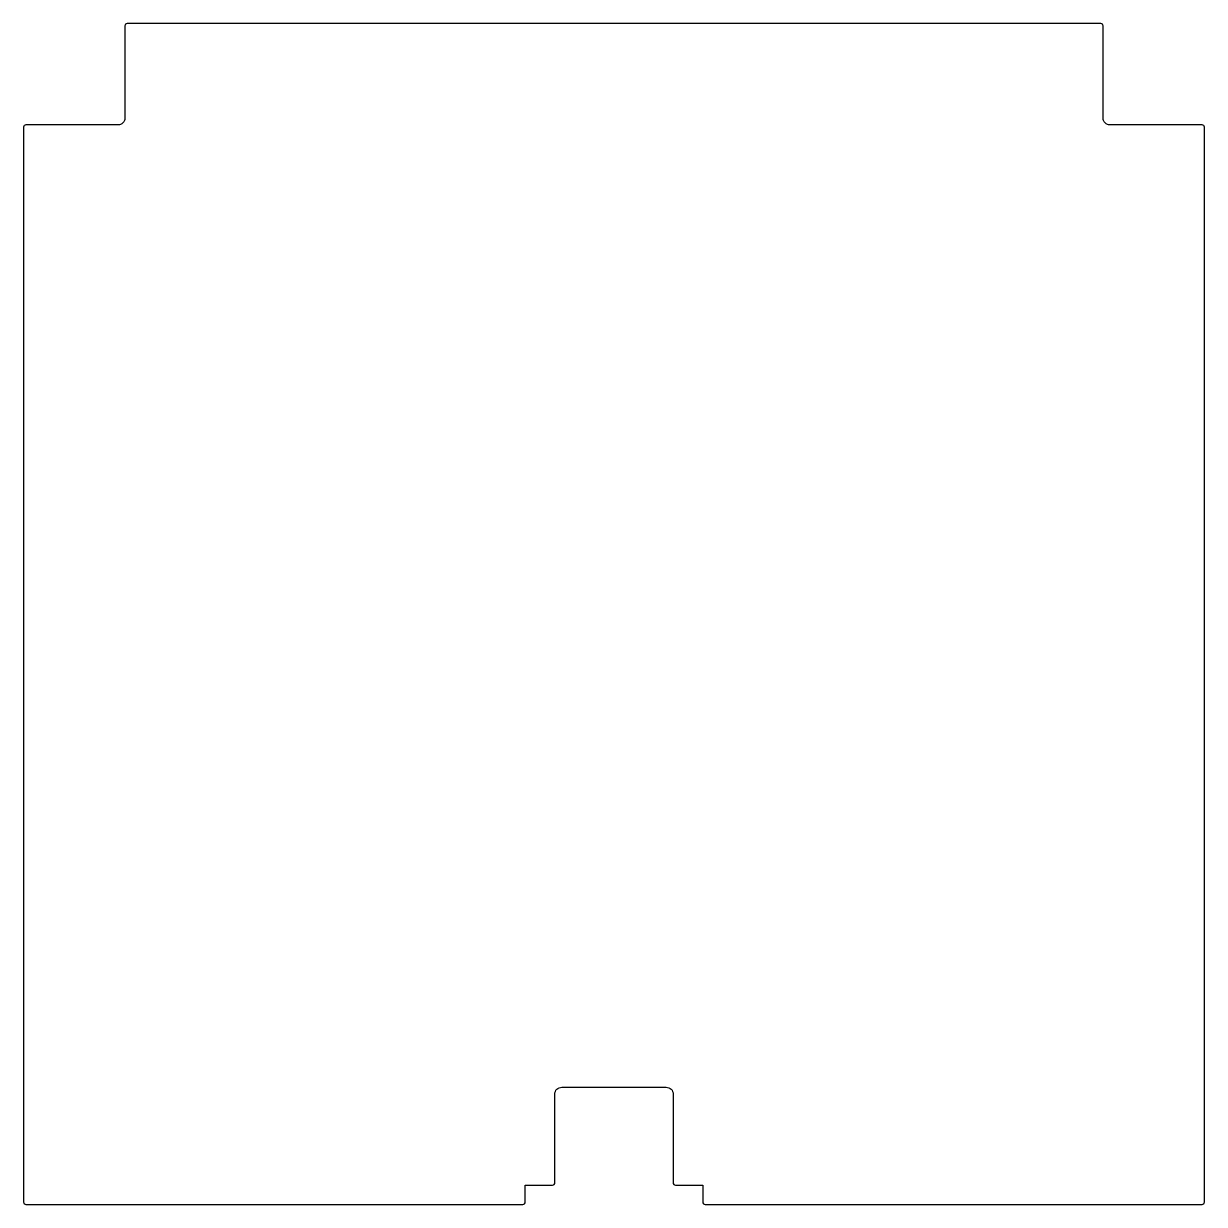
# Model space of a CAD drawing. Header units: millimetres. Extents: x -284 to 235, y -235 to 284.
import ezdxf

# ---------------------------------------------------------------- set-up
doc = ezdxf.new("R2010")
doc.units = ezdxf.units.MM
doc.layers.get('0').update_dxf_attribs({"linetype": 'CONTINUOUS'})

msp = doc.modelspace()

# ---------------------------------------------------------------- linework, layer by layer
msp.add_lwpolyline([(233.5, -234.5, 0.414214), (234.5, -233.5), (234.5, 239, 0.414214), (233.5, 240), (193, 240, -0.414214), (190, 243), (190, 283.5, 0.414214), (189, 284.5), (-239, 284.5, 0.414214), (-240, 283.5), (-240, 243, -0.414214), (-243, 240), (-283.5, 240, 0.414214), (-284.5, 239), (-284.5, -233.5, 0.414214), (-283.5, -234.5), (-65, -234.5, 0.414214), (-64, -233.5), (-64, -226), (-52, -226, 0.414214), (-51, -225), (-51, -186, -0.414214), (-48, -183), (-2, -183, -0.414214), (1, -186), (1, -225, 0.414214), (2, -226), (14, -226), (14, -233.5, 0.414214), (15, -234.5)], format="xyb", close=True)

doc.saveas('drawing.dxf')
